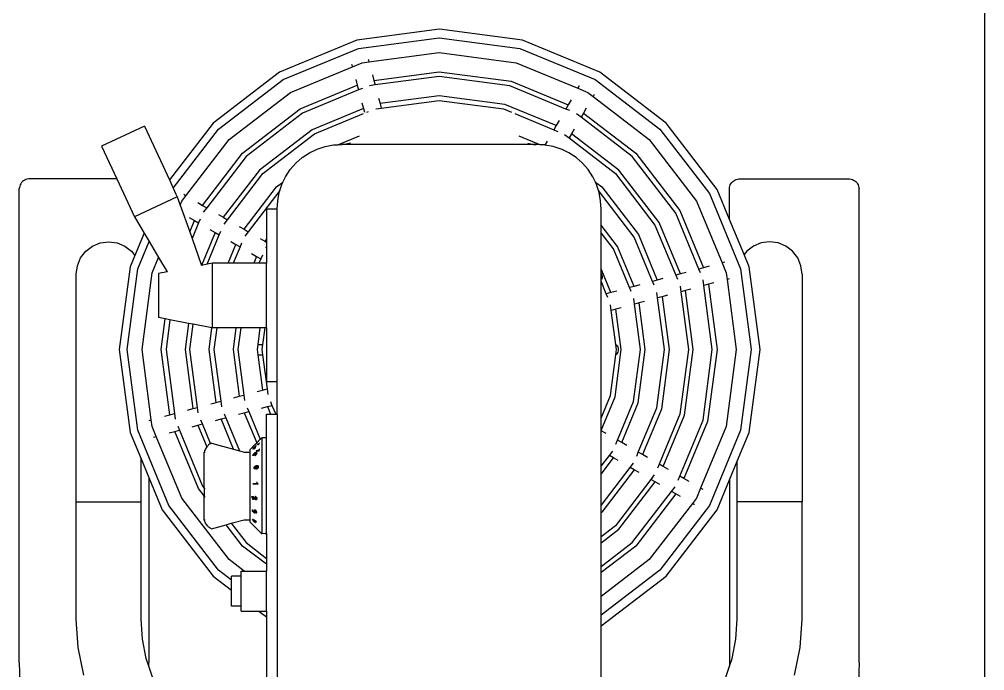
# Model space of a CAD drawing. Header units: millimetres. Extents: x -9564 to 18143, y -28921 to 24346.
# Drawn here: x 12671 to 13385, y -21461 to -20979 of the extents above; entities that cross this region are included whole.
import ezdxf

# ---------------------------------------------------------------- set-up
doc = ezdxf.new("R2010")
doc.units = ezdxf.units.MM
doc.header["$LTSCALE"] = 100
doc.layers.add('Maquinas', color=200, linetype='Continuous')

msp = doc.modelspace()

# ---------------------------------------------------------------- linework, layer by layer
msp.add_line((13385.2, -21787.81), (13385.2, -20971.81))
at = {"layer": 'Maquinas'}
for p, q in [((12982.07, -20986.62), (12920.74, -20994.7)), ((13043.4, -20994.7), (12982.07, -20986.62)), ((12920.74, -20994.7), (12863.59, -21018.37)), ((12922, -21000.71), (12981.72, -20992.85)), ((12981.72, -20992.85), (13041.44, -21000.71)), ((13100.56, -21018.37), (13043.4, -20994.7)), ((12866.35, -21023.77), (12922, -21000.71)), ((12929.75, -21010.68), (12981.72, -21003.84)), ((12981.72, -21003.84), (13038.6, -21011.33)), ((13041.44, -21000.71), (13097.09, -21023.77)), ((12916.97, -21012.32), (12917.52, -21014.36)), ((12917.52, -21014.36), (12924.85, -21011.33)), ((12924.85, -21011.33), (12929.75, -21010.68)), ((12929.3, -21008.99), (12929.35, -21009.12)), ((12929.35, -21009.12), (12929.75, -21010.68)), ((13038.6, -21011.33), (13084.27, -21030.25)), ((12863.59, -21018.37), (12814.51, -21056.03)), ((12871.85, -21033.28), (12917.52, -21014.36)), ((12932.37, -21020.43), (12933.42, -21024.38)), ((12933.42, -21024.38), (12981.72, -21018.02)), ((12981.72, -21018.02), (13034.93, -21025.02)), ((13149.63, -21056.03), (13100.56, -21018.37)), ((12818.56, -21060.43), (12866.35, -21023.77)), ((12920.05, -21023.82), (12921.19, -21028.06)), ((12933.42, -21024.38), (12934.34, -21027.8)), ((12981.72, -21021.56), (12934.34, -21027.8)), ((13034.01, -21028.45), (12981.72, -21021.56)), ((13034.93, -21025.02), (13077.18, -21042.52)), ((13097.09, -21023.77), (13144.88, -21060.43)), ((12826.33, -21068.2), (12871.85, -21033.28)), ((12878.93, -21045.56), (12921.19, -21028.06)), ((12922.1, -21031.48), (12880.71, -21048.63)), ((12921.19, -21028.06), (12922.1, -21031.48)), ((12924.97, -21030.3), (12922.1, -21031.48)), ((12934.34, -21027.8), (12930.23, -21028.34)), ((13075.41, -21045.59), (13034.01, -21028.45)), ((13085.33, -21028.41), (13084.27, -21030.25)), ((13084.27, -21030.25), (13091.6, -21033.28)), ((13091.6, -21033.28), (13095.53, -21036.3)), ((13096.4, -21034.78), (13096.35, -21034.91)), ((12924.64, -21040.94), (12925.77, -21045.18)), ((12936.95, -21037.55), (12938.01, -21041.49)), ((12981.72, -21035.74), (12938.01, -21041.49)), ((12938.01, -21041.49), (12938.93, -21044.92)), ((12938.93, -21044.92), (12981.72, -21039.28)), ((13030.34, -21042.14), (12981.72, -21035.74)), ((12981.72, -21039.28), (13029.42, -21045.56)), ((13079.38, -21038.72), (13077.18, -21042.52)), ((13096.35, -21034.91), (13095.53, -21036.3)), ((13095.53, -21036.3), (13137.11, -21068.2)), ((12836.36, -21078.23), (12878.93, -21045.56)), ((12880.71, -21048.63), (12838.86, -21080.73)), ((12925.77, -21045.18), (12887.8, -21060.91)), ((12889.57, -21063.98), (12925.84, -21048.95)), ((12925.77, -21045.18), (12926.52, -21047.97)), ((12928.21, -21047.97), (12929.55, -21047.41)), ((12934.81, -21045.46), (12938.93, -21044.92)), ((13029.42, -21045.56), (13035.23, -21047.97)), ((13068.32, -21057.87), (13030.34, -21042.14)), ((13037.6, -21048.95), (13066.55, -21060.94)), ((13077.18, -21042.52), (13075.41, -21045.59)), ((13078.27, -21046.78), (13075.41, -21045.59)), ((13086.67, -21051.64), (13083.37, -21049.12)), ((13088.44, -21048.57), (13086.67, -21051.64)), ((13090.48, -21045.04), (13088.44, -21048.57)), ((13088.44, -21048.57), (13127.08, -21078.23)), ((12814.51, -21056.03), (12782.22, -21098.11)), ((13070.51, -21054.07), (13068.32, -21057.87)), ((13124.58, -21080.73), (13086.67, -21051.64)), ((13187.29, -21105.11), (13149.63, -21056.03)), ((12763.7, -21058.41), (12732.02, -21073.19)), ((12763.7, -21058.41), (12782.22, -21098.11)), ((12785.03, -21104.14), (12818.56, -21060.43)), ((12887.8, -21060.91), (12848.89, -21090.76)), ((13068.32, -21057.87), (13066.55, -21060.94)), ((13066.55, -21060.94), (13069.41, -21062.13)), ((13081.62, -21060.39), (13079.58, -21063.92)), ((13144.88, -21060.43), (13181.55, -21108.22)), ((12794.42, -21109.79), (12826.33, -21068.2)), ((12851.4, -21093.27), (12889.57, -21063.98)), ((12906.74, -21072.08), (12922.82, -21065.42)), ((13040.63, -21065.42), (13056.68, -21072.07)), ((13061.65, -21069.42), (13059.99, -21072.3)), ((13074.51, -21064.46), (13077.8, -21066.99)), ((13079.58, -21063.92), (13077.8, -21066.99)), ((13077.8, -21066.99), (13112.05, -21093.27)), ((13114.55, -21090.76), (13079.58, -21063.92)), ((13137.11, -21068.2), (13172.03, -21113.72)), ((12732.02, -21073.19), (12743.21, -21097.18)), ((12885.73, -21078.06), (12891.4, -21075.32)), ((12891.4, -21075.32), (12897.39, -21073.36)), ((12897.39, -21073.36), (12903.58, -21072.22)), ((12903.58, -21072.22), (12906.58, -21072.15)), ((12906.58, -21072.15), (12906.74, -21072.08)), ((12906.74, -21072.08), (12909.88, -21071.92)), ((12909.88, -21071.92), (12909.97, -21071.92)), ((12911.97, -21071.81), (12909.97, -21071.92)), ((12932.94, -21071.92), (12909.97, -21071.92)), ((12914.03, -21071.42), (12911.97, -21071.81)), ((12916.02, -21070.76), (12914.03, -21071.42)), ((12946.16, -21071.92), (12932.94, -21071.92)), ((12976.14, -21071.92), (12946.16, -21071.92)), ((12976.98, -21071.81), (12976.14, -21071.92)), ((12987.3, -21071.92), (12976.14, -21071.92)), ((12987.3, -21071.92), (12986.46, -21071.81)), ((13053.47, -21071.92), (12987.3, -21071.92)), ((13047.42, -21070.76), (13049.41, -21071.42)), ((13049.41, -21071.42), (13051.47, -21071.81)), ((13051.47, -21071.81), (13053.47, -21071.92)), ((13053.47, -21071.92), (13053.57, -21071.92)), ((13056.68, -21072.07), (13053.57, -21071.92)), ((13056.97, -21072.19), (13056.68, -21072.07)), ((13059.86, -21072.22), (13056.97, -21072.19)), ((13059.99, -21072.3), (13059.86, -21072.22)), ((13066.05, -21073.36), (13059.99, -21072.3)), ((13072.04, -21075.32), (13066.05, -21073.36)), ((13072.78, -21075.67), (13072.04, -21075.32)), ((13077.71, -21078.06), (13072.78, -21075.67)), ((12806.7, -21116.88), (12836.36, -21078.23)), ((12838.86, -21080.73), (12809.77, -21118.65)), ((12875.74, -21085.68), (12880.48, -21081.53)), ((12880.48, -21081.53), (12885.73, -21078.06)), ((13082.96, -21081.53), (13077.71, -21078.06)), ((13087.71, -21085.68), (13082.96, -21081.53)), ((13156.69, -21122.58), (13124.58, -21080.73)), ((13127.08, -21078.23), (13159.75, -21120.8)), ((12848.89, -21090.76), (12822.05, -21125.74)), ((12868.12, -21095.67), (12871.59, -21090.42)), ((12871.59, -21090.42), (12875.74, -21085.68)), ((13091.85, -21090.42), (13087.71, -21085.68)), ((13095.33, -21095.67), (13091.85, -21090.42)), ((13144.41, -21129.67), (13114.55, -21090.76)), ((12674.31, -21098.7), (12673.53, -21099.33)), ((12675.18, -21098.17), (12674.31, -21098.7)), ((12676.12, -21097.74), (12675.18, -21098.17)), ((12677.1, -21097.43), (12676.12, -21097.74)), ((12678.13, -21097.25), (12677.1, -21097.43)), ((12679.17, -21097.18), (12678.13, -21097.25)), ((12743.21, -21097.18), (12679.17, -21097.18)), ((12743.21, -21097.18), (12756.35, -21125.38)), ((12782.22, -21098.11), (12785.03, -21104.14)), ((12825.12, -21127.51), (12851.4, -21093.27)), ((12866.21, -21099.62), (12868.12, -21095.67)), ((13097.23, -21099.62), (13095.33, -21095.67)), ((13112.05, -21093.27), (13141.34, -21131.44)), ((13198.8, -21099.33), (13199.58, -21098.7)), ((13199.58, -21098.7), (13200.45, -21098.17)), ((13200.45, -21098.17), (13201.39, -21097.74)), ((13201.39, -21097.74), (13202.38, -21097.43)), ((13202.38, -21097.43), (13203.4, -21097.25)), ((13203.4, -21097.25), (13204.44, -21097.18)), ((13204.44, -21097.18), (13284.27, -21097.18)), ((13284.27, -21097.18), (13285.31, -21097.25)), ((13285.31, -21097.25), (13286.34, -21097.43)), ((13286.34, -21097.43), (13287.33, -21097.74)), ((13287.33, -21097.74), (13288.26, -21098.17)), ((13288.26, -21098.17), (13289.13, -21098.7)), ((13289.13, -21098.7), (13289.92, -21099.33)), ((12671.26, -21103.55), (12671.19, -21104.51)), ((12671.19, -21211.84), (12671.19, -21104.51)), ((12671.46, -21102.61), (12671.26, -21103.55)), ((12671.8, -21101.71), (12671.46, -21102.61)), ((12672.26, -21100.85), (12671.8, -21101.71)), ((12672.84, -21100.05), (12672.26, -21100.85)), ((12673.53, -21099.33), (12672.84, -21100.05)), ((12785.03, -21104.14), (12787.07, -21108.51)), ((12837.4, -21134.6), (12861.42, -21103.29)), ((12863.91, -21105.81), (12840.47, -21136.37)), ((12861.42, -21103.29), (12866.21, -21099.62)), ((12863.42, -21107.33), (12863.91, -21105.81)), ((12863.91, -21105.81), (12865.38, -21101.34)), ((12865.38, -21101.34), (12866.21, -21099.62)), ((13097.23, -21099.62), (13102.02, -21103.29)), ((13098.07, -21101.34), (13097.23, -21099.62)), ((13099.53, -21105.81), (13098.07, -21101.34)), ((13125.99, -21140.3), (13099.53, -21105.81)), ((13100.02, -21107.33), (13099.53, -21105.81)), ((13102.02, -21103.29), (13129.06, -21138.53)), ((13196.46, -21127.24), (13187.29, -21105.11)), ((13196.46, -21104.51), (13196.53, -21103.55)), ((13196.46, -21127.24), (13196.46, -21104.51)), ((13196.53, -21103.55), (13196.73, -21102.61)), ((13196.73, -21102.61), (13197.07, -21101.71)), ((13197.07, -21101.71), (13197.53, -21100.85)), ((13197.53, -21100.85), (13198.11, -21100.05)), ((13198.11, -21100.05), (13198.8, -21099.33)), ((13289.92, -21099.33), (13290.61, -21100.05)), ((13290.61, -21100.05), (13291.19, -21100.85)), ((13291.19, -21100.85), (13291.65, -21101.71)), ((13291.65, -21101.71), (13291.98, -21102.61)), ((13291.98, -21102.61), (13292.19, -21103.55)), ((13292.19, -21103.55), (13292.26, -21104.51)), ((13292.26, -21211.84), (13292.26, -21104.51)), ((12788.04, -21110.6), (12756.35, -21125.38)), ((12787.07, -21108.51), (12788.04, -21110.6)), ((12788.04, -21110.6), (12790.19, -21116.67)), ((12791.41, -21113.72), (12794.42, -21109.79)), ((12793.03, -21108.96), (12792.91, -21108.91)), ((12793.03, -21108.96), (12794.42, -21109.79)), ((12862.28, -21113.52), (12863.42, -21107.33)), ((13101.16, -21113.52), (13100.02, -21107.33)), ((13181.55, -21108.22), (13204.6, -21163.87)), ((12790.19, -21116.67), (12791.41, -21113.72)), ((12790.19, -21116.67), (12797.19, -21136.5)), ((12803.17, -21114.84), (12806.7, -21116.88)), ((12806.7, -21116.88), (12809.77, -21118.65)), ((12809.77, -21118.65), (12807.25, -21121.94)), ((12861.98, -21119.81), (12854, -21119.81)), ((12854, -21119.81), (12854, -21141.83)), ((12861.98, -21119.81), (12862.28, -21113.52)), ((12861.98, -21247.54), (12861.98, -21119.81)), ((13101.46, -21119.81), (13101.16, -21113.52)), ((13101.46, -21131.43), (13101.46, -21119.81)), ((13172.03, -21113.72), (13190.95, -21159.39)), ((12756.35, -21125.38), (12763.46, -21137.42)), ((12796.85, -21125.94), (12800.65, -21128.13)), ((12804.91, -21127.04), (12803.72, -21129.9)), ((12818.52, -21123.7), (12822.05, -21125.74)), ((12822.05, -21125.74), (12825.12, -21127.51)), ((12822.59, -21130.8), (12825.12, -21127.51)), ((13173.83, -21163.98), (13156.69, -21122.58)), ((13159.75, -21120.8), (13177.26, -21163.06)), ((13207.26, -21153.31), (13196.46, -21127.24)), ((12797.19, -21136.5), (12800.65, -21128.13)), ((12803.72, -21129.9), (12798.94, -21141.45)), ((12800.65, -21128.13), (12803.72, -21129.9)), ((12812.2, -21134.8), (12816, -21136.99)), ((12833.86, -21132.56), (12837.4, -21134.6)), ((12837.4, -21134.6), (12840.47, -21136.37)), ((13113.71, -21147.39), (13101.46, -21131.43)), ((13101.46, -21137.2), (13101.46, -21131.43)), ((13141.34, -21131.44), (13156.71, -21168.56)), ((13160.14, -21167.64), (13144.41, -21129.67)), ((12763.46, -21137.42), (12756.64, -21153.91)), ((12763.46, -21137.42), (12767.19, -21143.73)), ((12797.19, -21136.5), (12798.94, -21141.45)), ((12798.94, -21141.45), (12805.94, -21161.28)), ((12816, -21136.99), (12805.94, -21161.28)), ((12810.07, -21160.5), (12819.07, -21138.77)), ((12816, -21136.99), (12819.07, -21138.77)), ((12819.07, -21138.77), (12820.26, -21135.9)), ((12840.47, -21136.37), (12837.94, -21139.66)), ((12849.21, -21141.42), (12852.75, -21143.46)), ((12854, -21141.83), (12852.75, -21143.46)), ((12854, -21141.83), (12854, -21144.18)), ((13110.64, -21149.16), (13101.46, -21137.2)), ((13101.46, -21163.73), (13101.46, -21137.2)), ((13139.6, -21173.15), (13125.99, -21140.3)), ((13129.06, -21138.53), (13143.02, -21172.23)), ((12720.37, -21150.78), (12725.33, -21146.97)), ((12725.33, -21146.97), (12731.1, -21144.58)), ((12731.1, -21144.58), (12737.3, -21143.76)), ((12737.3, -21143.76), (12743.5, -21144.58)), ((12743.5, -21144.58), (12749.28, -21146.97)), ((12749.28, -21146.97), (12754.24, -21150.78)), ((12758.84, -21163.87), (12767.19, -21143.73)), ((12767.19, -21143.73), (12774.11, -21155.47)), ((12825.6, -21159.73), (12831.35, -21145.85)), ((12827.55, -21143.66), (12831.35, -21145.85)), ((12834.42, -21147.63), (12829.41, -21159.73)), ((12831.35, -21145.85), (12834.42, -21147.63)), ((12835.6, -21144.77), (12834.42, -21147.63)), ((12852.75, -21143.46), (12854, -21144.18)), ((12854, -21147.6), (12853.29, -21148.52)), ((12854, -21144.18), (12854, -21147.6)), ((12854, -21147.6), (12854, -21159.73)), ((13125.9, -21176.82), (13113.71, -21147.39)), ((13214.17, -21146.97), (13209.21, -21150.78)), ((13219.94, -21144.58), (13214.17, -21146.97)), ((13226.14, -21143.76), (13219.94, -21144.58)), ((13232.34, -21144.58), (13226.14, -21143.76)), ((13238.12, -21146.97), (13232.34, -21144.58)), ((13243.08, -21150.78), (13238.12, -21146.97)), ((12714.17, -21161.51), (12716.56, -21155.74)), ((12716.56, -21155.74), (12720.37, -21150.78)), ((12756.64, -21153.91), (12753.18, -21162.26)), ((12754.24, -21150.78), (12756.64, -21153.91)), ((12769.46, -21166.72), (12774.11, -21155.47)), ((12774.11, -21155.47), (12780.44, -21166.19)), ((12842.9, -21152.52), (12846.7, -21154.71)), ((12846.7, -21154.71), (12844.62, -21159.73)), ((12846.7, -21154.71), (12849.77, -21156.49)), ((12850.95, -21153.63), (12849.77, -21156.49)), ((13122.48, -21177.74), (13110.64, -21149.16)), ((13209.21, -21150.78), (13207.26, -21153.31)), ((13210.97, -21162.26), (13207.26, -21153.31)), ((13246.88, -21155.74), (13243.08, -21150.78)), ((13249.27, -21161.51), (13246.88, -21155.74)), ((12713.35, -21167.71), (12714.17, -21161.51)), ((12753.18, -21162.26), (12745.1, -21223.59)), ((12805.94, -21161.28), (12805.61, -21161.36)), ((12810.07, -21160.5), (12805.94, -21161.28)), ((12814.08, -21159.73), (12810.07, -21160.5)), ((12825.6, -21159.73), (12814.08, -21159.73)), ((12814.08, -21207.63), (12814.08, -21159.73)), ((12829.41, -21159.73), (12825.6, -21159.73)), ((12844.62, -21159.73), (12829.41, -21159.73)), ((12848.42, -21159.73), (12844.62, -21159.73)), ((12849.77, -21156.49), (12848.42, -21159.73)), ((12854, -21159.73), (12848.42, -21159.73)), ((12854, -21207.63), (12854, -21159.73)), ((13177.26, -21163.06), (13173.83, -21163.98)), ((13181.49, -21161.92), (13177.26, -21163.06)), ((13193, -21158.84), (13190.95, -21159.39)), ((13190.95, -21159.39), (13193.99, -21166.72)), ((13219.04, -21223.59), (13210.97, -21162.26)), ((13250.09, -21167.71), (13249.27, -21161.51)), ((12713.35, -21336.32), (12713.35, -21167.71)), ((12750.98, -21223.59), (12758.84, -21163.87)), ((12761.97, -21223.59), (12769.46, -21166.72)), ((12780.44, -21166.19), (12774.17, -21167.39)), ((12774.17, -21167.39), (12774.17, -21199.96)), ((12780.79, -21166.12), (12780.44, -21166.19)), ((13108.78, -21181.41), (13101.46, -21163.73)), ((13101.46, -21167.19), (13101.46, -21163.73)), ((13101.46, -21167.19), (13101.72, -21167.65)), ((13101.46, -21172), (13101.46, -21167.19)), ((13101.72, -21167.65), (13102.08, -21168.59)), ((13102.08, -21168.59), (13102.27, -21169.53)), ((13102.28, -21170.41), (13102.12, -21171.16)), ((13102.27, -21169.53), (13102.28, -21170.41)), ((13160.14, -21167.64), (13156.71, -21168.56)), ((13156.71, -21168.56), (13157.9, -21171.42)), ((13164.38, -21166.51), (13160.14, -21167.64)), ((13175.02, -21166.84), (13173.83, -21163.98)), ((13193.99, -21166.72), (13194.63, -21171.63)), ((13204.6, -21163.87), (13212.46, -21223.59)), ((13250.09, -21167.71), (13250.09, -21336.32)), ((13101.79, -21171.74), (13101.46, -21172)), ((13101.46, -21172.92), (13101.46, -21172)), ((13105.36, -21182.32), (13101.46, -21172.92)), ((13101.46, -21185.81), (13101.46, -21172.92)), ((13102.12, -21171.16), (13101.79, -21171.74)), ((13125.9, -21176.82), (13122.48, -21177.74)), ((13130.14, -21175.68), (13125.9, -21176.82)), ((13143.02, -21172.23), (13139.6, -21173.15)), ((13140.78, -21176.01), (13139.6, -21173.15)), ((13147.26, -21171.1), (13143.02, -21172.23)), ((13159.85, -21176.68), (13160.4, -21180.8)), ((13177.51, -21176.21), (13176.97, -21172.1)), ((13180.94, -21175.29), (13177.51, -21176.21)), ((13183.75, -21223.59), (13177.51, -21176.21)), ((13184.88, -21174.24), (13180.94, -21175.29)), ((13180.94, -21175.29), (13187.3, -21223.59)), ((13196.32, -21171.17), (13194.63, -21171.63)), ((13194.63, -21171.63), (13201.47, -21223.59)), ((13108.78, -21181.41), (13105.36, -21182.32)), ((13106.55, -21185.18), (13105.36, -21182.32)), ((13113.02, -21180.27), (13108.78, -21181.41)), ((13123.66, -21180.6), (13122.48, -21177.74)), ((13143.28, -21185.39), (13142.74, -21181.27)), ((13146.7, -21184.47), (13143.28, -21185.39)), ((13150.64, -21183.41), (13146.7, -21184.47)), ((13146.7, -21184.47), (13151.85, -21223.59)), ((13163.82, -21179.88), (13160.4, -21180.8)), ((13160.4, -21180.8), (13166.03, -21223.59)), ((13167.76, -21178.83), (13163.82, -21179.88)), ((13169.57, -21223.59), (13163.82, -21179.88)), ((13101.46, -21274.27), (13101.46, -21185.81)), ((13109.04, -21194.56), (13108.5, -21190.44)), ((13126.16, -21189.97), (13125.62, -21185.86)), ((13129.58, -21189.06), (13126.16, -21189.97)), ((13130.59, -21223.59), (13126.16, -21189.97)), ((13133.53, -21188), (13129.58, -21189.06)), ((13134.13, -21223.59), (13129.58, -21189.06)), ((13148.31, -21223.59), (13143.28, -21185.39)), ((13112.47, -21193.64), (13109.04, -21194.56)), ((13112.37, -21219.84), (13109.04, -21194.56)), ((13116.41, -21192.59), (13112.47, -21193.64)), ((13116.41, -21223.59), (13112.47, -21193.64)), ((12779.13, -21200.92), (12774.17, -21199.96)), ((12776.15, -21223.59), (12779.13, -21200.92)), ((12782.59, -21201.58), (12779.13, -21200.92)), ((12782.59, -21201.58), (12779.69, -21223.59)), ((12796.42, -21204.23), (12782.59, -21201.58)), ((12796.42, -21204.23), (12793.87, -21223.59)), ((12799.87, -21204.9), (12796.42, -21204.23)), ((12797.41, -21223.59), (12799.87, -21204.9)), ((12813.7, -21207.55), (12799.87, -21204.9)), ((12671.26, -21211.84), (12671.19, -21211.84)), ((12671.19, -21455.1), (12671.19, -21211.84)), ((12811.59, -21223.59), (12813.7, -21207.55)), ((12814.08, -21207.63), (12813.7, -21207.55)), ((12817.24, -21207.63), (12814.08, -21207.63)), ((12817.24, -21207.63), (12815.13, -21223.59)), ((12831.41, -21207.63), (12817.24, -21207.63)), ((12831.41, -21207.63), (12829.31, -21223.59)), ((12834.96, -21207.63), (12831.41, -21207.63)), ((12834.96, -21207.63), (12832.86, -21223.59)), ((12849.14, -21207.63), (12834.96, -21207.63)), ((12849.14, -21207.63), (12847.54, -21219.74)), ((12852.68, -21207.63), (12849.14, -21207.63)), ((12852.68, -21207.63), (12851.09, -21219.74)), ((12854, -21207.63), (12852.68, -21207.63)), ((12854, -21207.63), (12854, -21247.54)), ((13292.19, -21211.84), (13292.26, -21211.84)), ((13292.26, -21455.1), (13292.26, -21211.84)), ((12847.54, -21219.74), (12847.03, -21223.59)), ((12847.54, -21219.74), (12851.09, -21219.74)), ((12851.09, -21219.74), (12850.58, -21223.59)), ((13112.37, -21219.84), (13112.48, -21219.87)), ((13112.86, -21223.59), (13112.37, -21219.84)), ((13112.48, -21219.87), (13113.02, -21220.25)), ((13113.02, -21220.25), (13113.49, -21220.87)), ((12745.1, -21223.59), (12753.18, -21284.92)), ((12758.84, -21283.31), (12750.98, -21223.59)), ((12768.81, -21275.56), (12761.97, -21223.59)), ((12782.51, -21271.89), (12776.15, -21223.59)), ((12779.69, -21223.59), (12785.93, -21270.97)), ((12793.87, -21223.59), (12799.62, -21267.3)), ((12803.05, -21266.39), (12797.41, -21223.59)), ((12816.74, -21262.72), (12811.59, -21223.59)), ((12815.13, -21223.59), (12820.16, -21261.8)), ((12829.31, -21223.59), (12833.86, -21258.13)), ((12832.86, -21223.59), (12837.28, -21257.21)), ((12847.03, -21223.59), (12847.55, -21227.48)), ((12847.55, -21227.48), (12850.98, -21253.54)), ((12847.55, -21227.48), (12851.09, -21227.48)), ((12850.58, -21223.59), (12851.09, -21227.48)), ((12851.09, -21227.48), (12854.4, -21252.62)), ((13108.4, -21257.53), (13112.37, -21227.37)), ((13111.82, -21258.45), (13116.41, -21223.59)), ((13112.37, -21227.37), (13112.86, -21223.59)), ((13112.48, -21227.35), (13112.37, -21227.37)), ((13113.02, -21226.96), (13112.48, -21227.35)), ((13113.49, -21226.34), (13113.02, -21226.96)), ((13113.49, -21220.87), (13113.84, -21221.67)), ((13113.84, -21225.54), (13113.49, -21226.34)), ((13113.84, -21221.67), (13114.07, -21222.61)), ((13114.07, -21224.61), (13113.84, -21225.54)), ((13114.07, -21222.61), (13114.14, -21223.61)), ((13114.14, -21223.61), (13114.07, -21224.61)), ((13125.51, -21262.12), (13130.59, -21223.59)), ((13128.94, -21263.04), (13134.13, -21223.59)), ((13142.63, -21266.71), (13148.31, -21223.59)), ((13151.85, -21223.59), (13146.06, -21267.63)), ((13166.03, -21223.59), (13159.75, -21271.29)), ((13163.17, -21272.21), (13169.57, -21223.59)), ((13176.87, -21275.88), (13183.75, -21223.59)), ((13187.3, -21223.59), (13180.29, -21276.8)), ((13201.47, -21223.59), (13193.99, -21280.47)), ((13212.46, -21223.59), (13204.6, -21283.31)), ((13210.97, -21284.92), (13219.04, -21223.59)), ((12861.98, -21247.54), (12854, -21247.54)), ((12861.98, -21261.38), (12861.98, -21247.54)), ((12847.04, -21254.6), (12850.98, -21253.54)), ((12850.98, -21253.54), (12854.4, -21252.62)), ((12854.4, -21252.62), (12854.94, -21256.74)), ((12812.8, -21263.77), (12816.74, -21262.72)), ((12816.74, -21262.72), (12820.16, -21261.8)), ((12820.16, -21261.8), (12820.71, -21265.91)), ((12829.92, -21259.19), (12833.86, -21258.13)), ((12833.86, -21258.13), (12837.28, -21257.21)), ((12837.28, -21257.21), (12837.82, -21261.33)), ((12856.9, -21262), (12858.08, -21264.86)), ((12861.98, -21271.49), (12861.98, -21261.38)), ((13101.46, -21274.27), (13108.4, -21257.53)), ((13101.46, -21283.45), (13111.82, -21258.45)), ((13113.68, -21290.7), (13125.51, -21262.12)), ((13116.75, -21292.47), (13128.94, -21263.04)), ((12795.68, -21268.36), (12799.62, -21267.3)), ((12799.62, -21267.3), (12803.05, -21266.39)), ((12803.59, -21270.5), (12803.05, -21266.39)), ((12833.3, -21271.5), (12837.54, -21270.37)), ((12837.54, -21270.37), (12840.96, -21269.45)), ((12837.54, -21270.37), (12846.78, -21292.68)), ((12839.78, -21266.59), (12840.96, -21269.45)), ((12840.96, -21269.45), (12849.45, -21289.93)), ((12850.42, -21266.91), (12854.66, -21265.78)), ((12854.66, -21265.78), (12858.08, -21264.86)), ((12854.66, -21265.78), (12857.02, -21271.49)), ((12858.08, -21264.86), (12860.83, -21271.49)), ((13129.02, -21299.56), (13142.63, -21266.71)), ((13146.06, -21267.63), (13132.09, -21301.33)), ((12767.12, -21276.01), (12768.81, -21275.56)), ((12769.46, -21280.47), (12768.81, -21275.56)), ((12778.56, -21272.95), (12782.51, -21271.89)), ((12782.51, -21271.89), (12785.93, -21270.97)), ((12785.93, -21270.97), (12786.47, -21275.09)), ((12806.73, -21278.62), (12805.54, -21275.76)), ((12816.18, -21276.09), (12820.42, -21274.95)), ((12820.42, -21274.95), (12823.85, -21274.04)), ((12829.67, -21297.27), (12820.42, -21274.95)), ((12822.66, -21271.17), (12823.85, -21274.04)), ((12823.85, -21274.04), (12833.95, -21298.44)), ((12854, -21271.49), (12857.02, -21271.49)), ((12854, -21288.93), (12854, -21271.49)), ((12857.02, -21271.49), (12857.11, -21271.69)), ((12857.02, -21271.49), (12860.83, -21271.49)), ((12860.83, -21271.49), (12861.98, -21271.49)), ((12860.83, -21271.49), (12860.91, -21271.69)), ((12861.98, -21271.49), (12861.98, -21558.87)), ((13101.46, -21283.45), (13101.46, -21274.27)), ((13159.75, -21271.29), (13144.37, -21308.42)), ((13147.44, -21310.19), (13163.17, -21272.21)), ((13159.72, -21317.28), (13176.87, -21275.88)), ((13180.29, -21276.8), (13162.79, -21319.05)), ((12781.89, -21338.96), (12758.84, -21283.31)), ((12772.49, -21287.8), (12769.46, -21280.47)), ((12781.95, -21285.26), (12786.19, -21284.13)), ((12786.19, -21284.13), (12789.61, -21283.21)), ((12803.69, -21326.38), (12786.19, -21284.13)), ((12788.43, -21280.35), (12789.61, -21283.21)), ((12789.61, -21283.21), (12806.76, -21324.61)), ((12799.07, -21280.67), (12803.3, -21279.54)), ((12803.3, -21279.54), (12806.73, -21278.62)), ((12803.3, -21279.54), (12809.9, -21295.46)), ((12812.7, -21293.05), (12806.73, -21278.62)), ((13101.46, -21283.65), (13101.46, -21283.45)), ((13105.2, -21285.8), (13101.46, -21283.65)), ((13101.46, -21297.63), (13101.46, -21283.65)), ((13193.99, -21280.47), (13175.07, -21326.14)), ((13204.6, -21283.31), (13181.55, -21338.96)), ((12753.18, -21284.92), (12761.25, -21304.42)), ((12770.45, -21288.34), (12772.49, -21287.8)), ((12791.41, -21333.47), (12772.49, -21287.8)), ((12846.78, -21292.68), (12849.45, -21289.93)), ((12847.54, -21291.86), (12847.11, -21292.29)), ((12847.45, -21292.01), (12847.59, -21291.86)), ((12847.56, -21291.86), (12847.51, -21291.86)), ((12847.96, -21291.45), (12847.56, -21291.86)), ((12847.81, -21291.63), (12847.59, -21291.86)), ((12847.81, -21291.63), (12848.09, -21291.34)), ((12848.4, -21291), (12847.96, -21291.45)), ((12848.09, -21291.34), (12848.42, -21291)), ((12849.45, -21289.93), (12850.45, -21288.93)), ((12849.45, -21289.93), (12849.48, -21290)), ((12854, -21288.93), (12850.45, -21288.93)), ((12850.45, -21288.93), (12850.45, -21359.81)), ((12854, -21359.78), (12854, -21288.93)), ((13112.49, -21293.56), (13113.68, -21290.7)), ((13116.75, -21292.47), (13113.68, -21290.7)), ((13202.19, -21306.1), (13210.97, -21284.92)), ((12808.2, -21298.53), (12807.86, -21299.4)), ((12808.56, -21297.71), (12808.2, -21298.53)), ((12808.95, -21296.94), (12808.56, -21297.71)), ((12809.37, -21296.23), (12808.95, -21296.94)), ((12809.81, -21295.57), (12809.37, -21296.23)), ((12809.9, -21295.46), (12809.81, -21295.57)), ((12810.27, -21294.98), (12809.9, -21295.46)), ((12810.75, -21294.45), (12810.27, -21294.98)), ((12811.24, -21293.98), (12810.75, -21294.45)), ((12811.75, -21293.58), (12811.24, -21293.98)), ((12812.28, -21293.25), (12811.75, -21293.58)), ((12812.7, -21293.05), (12812.28, -21293.25)), ((12812.81, -21293), (12812.7, -21293.05)), ((12813.35, -21292.81), (12812.81, -21293)), ((12813.35, -21292.81), (12829.67, -21297.27)), ((12829.67, -21297.27), (12833.95, -21298.44)), ((12833.95, -21298.44), (12837.49, -21299.4)), ((12841.59, -21297.75), (12846.78, -21292.68)), ((12841.59, -21297.75), (12841.59, -21299.4)), ((12843.69, -21295.67), (12843.73, -21295.62)), ((12843.78, -21295.58), (12843.71, -21295.65)), ((12843.73, -21295.62), (12843.81, -21295.54)), ((12843.89, -21295.48), (12843.78, -21295.58)), ((12843.81, -21295.54), (12843.86, -21295.5)), ((12843.86, -21295.5), (12844.07, -21295.29)), ((12844.04, -21295.33), (12843.89, -21295.48)), ((12843.9, -21295.5), (12843.95, -21295.46)), ((12843.9, -21297.29), (12844.34, -21296.82)), ((12844.04, -21297.29), (12843.9, -21297.29)), ((12844.01, -21295.37), (12843.92, -21295.47)), ((12843.95, -21295.46), (12844.05, -21295.37)), ((12844.15, -21295.22), (12844.01, -21295.37)), ((12844.22, -21295.16), (12844.04, -21295.33)), ((12844.33, -21296.98), (12844.04, -21297.29)), ((12844.05, -21295.37), (12844.22, -21295.21)), ((12844.05, -21296.82), (12844.47, -21296.39)), ((12844.07, -21295.29), (12844.35, -21295.02)), ((12844.33, -21296.82), (12844.09, -21296.82)), ((12844.35, -21295.02), (12844.15, -21295.22)), ((12844.19, -21295.17), (12844.15, -21295.21)), ((12844.16, -21295.2), (12844.2, -21295.16)), ((12844.25, -21295.11), (12844.19, -21295.17)), ((12844.2, -21295.16), (12844.27, -21295.1)), ((12844.42, -21294.96), (12844.22, -21295.16)), ((12844.22, -21295.21), (12844.43, -21295.01)), ((12844.33, -21295.02), (12844.25, -21295.11)), ((12844.27, -21295.1), (12844.36, -21295.01)), ((12844.48, -21296.82), (12844.33, -21296.98)), ((12844.44, -21294.92), (12844.35, -21295)), ((12844.35, -21295.04), (12844.39, -21295)), ((12844.4, -21295.02), (12844.35, -21295.06)), ((12844.36, -21295.01), (12844.47, -21294.9)), ((12844.39, -21295), (12844.45, -21294.93)), ((12844.52, -21294.9), (12844.4, -21295.02)), ((12844.64, -21294.74), (12844.42, -21294.96)), ((12844.43, -21295.01), (12844.7, -21294.75)), ((12844.56, -21294.8), (12844.44, -21294.92)), ((12844.45, -21294.93), (12844.54, -21294.84)), ((12844.47, -21294.9), (12844.6, -21294.77)), ((12844.55, -21296.39), (12844.47, -21296.39)), ((12844.48, -21296.82), (12844.8, -21296.82)), ((12844.71, -21294.71), (12844.52, -21294.9)), ((12844.54, -21294.84), (12844.77, -21294.61)), ((12844.75, -21296.39), (12844.55, -21296.39)), ((12844.83, -21294.53), (12844.56, -21294.8)), ((12844.6, -21294.77), (12844.73, -21294.64)), ((12844.89, -21294.49), (12844.64, -21294.74)), ((12844.7, -21294.75), (12844.98, -21294.48)), ((12844.94, -21294.49), (12844.71, -21294.71)), ((12844.73, -21294.64), (12844.88, -21294.5)), ((12846.17, -21294.88), (12844.75, -21296.39)), ((12844.77, -21294.61), (12845.03, -21294.35)), ((12844.8, -21296.82), (12845.36, -21296.82)), ((12845.13, -21294.23), (12844.83, -21294.53)), ((12844.88, -21294.5), (12845.11, -21294.26)), ((12844.88, -21296.39), (12845.91, -21295.3)), ((12845.26, -21296.39), (12844.88, -21296.39)), ((12845.11, -21294.27), (12844.89, -21294.49)), ((12845.17, -21294.26), (12844.94, -21294.49)), ((12844.98, -21294.48), (12845.17, -21294.28)), ((12845.03, -21294.35), (12845.1, -21294.28)), ((12845.1, -21294.28), (12845.13, -21294.23)), ((12845.11, -21294.26), (12845.31, -21294.06)), ((12845.31, -21294.07), (12845.11, -21294.27)), ((12845.35, -21294.07), (12845.17, -21294.26)), ((12845.17, -21294.28), (12845.34, -21294.11)), ((12845.47, -21296.39), (12845.26, -21296.39)), ((12845.49, -21293.89), (12845.31, -21294.07)), ((12845.31, -21294.06), (12845.46, -21293.91)), ((12845.34, -21294.11), (12845.51, -21293.93)), ((12845.48, -21293.93), (12845.35, -21294.07)), ((12845.36, -21296.82), (12845.68, -21296.47)), ((12845.46, -21293.91), (12845.55, -21293.81)), ((12845.56, -21296.12), (12845.47, -21296.39)), ((12845.55, -21293.86), (12845.48, -21293.93)), ((12845.65, -21293.73), (12845.49, -21293.89)), ((12845.51, -21293.93), (12845.65, -21293.78)), ((12845.55, -21293.81), (12845.99, -21293.39)), ((12845.98, -21293.43), (12845.55, -21293.86)), ((12845.91, -21295.3), (12845.56, -21296.12)), ((12845.78, -21293.6), (12845.65, -21293.73)), ((12845.65, -21293.78), (12845.78, -21293.66)), ((12845.68, -21296.47), (12845.9, -21295.8)), ((12845.88, -21293.49), (12845.78, -21293.6)), ((12845.78, -21293.66), (12845.87, -21293.56)), ((12845.87, -21293.56), (12845.94, -21293.48)), ((12845.95, -21293.42), (12845.88, -21293.49)), ((12845.9, -21295.8), (12846.31, -21294.88)), ((12845.94, -21293.48), (12845.98, -21293.43)), ((12845.99, -21293.39), (12845.95, -21293.42)), ((12846.31, -21294.88), (12846.17, -21294.88)), ((12846.65, -21298.23), (12846.3, -21298.66)), ((12846.3, -21298.66), (12847.13, -21298.66)), ((12846.65, -21298.23), (12847.64, -21298.23)), ((12847.25, -21293.49), (12846.84, -21293.92)), ((12846.84, -21293.92), (12847.17, -21293.92)), ((12847.08, -21292.29), (12847.17, -21292.29)), ((12848.43, -21298.66), (12847.13, -21298.66)), ((12847.17, -21292.29), (12847.45, -21292.01)), ((12847.95, -21293.92), (12847.17, -21293.92)), ((12847.63, -21293.49), (12847.25, -21293.49)), ((12847.63, -21293.49), (12848.14, -21293.49)), ((12848.28, -21298.23), (12847.67, -21298.23)), ((12847.95, -21293.92), (12848.02, -21293.92)), ((12848.02, -21293.92), (12848.28, -21293.65)), ((12848.26, -21293.31), (12848.14, -21293.49)), ((12848.42, -21293.09), (12848.26, -21293.31)), ((12848.32, -21298.06), (12848.28, -21298.23)), ((12848.29, -21293.61), (12848.33, -21293.49)), ((12848.41, -21297.83), (12848.32, -21298.06)), ((12848.33, -21293.49), (12848.47, -21293.27)), ((12848.55, -21297.53), (12848.41, -21297.83)), ((12848.76, -21292.64), (12848.42, -21293.09)), ((12848.43, -21298.66), (12848.64, -21298.39)), ((12848.47, -21293.27), (12848.66, -21292.97)), ((12848.63, -21297.38), (12848.55, -21297.53)), ((12848.62, -21298.24), (12848.65, -21298.01)), ((12848.64, -21298.39), (12848.62, -21298.24)), ((12848.74, -21297.38), (12848.63, -21297.38)), ((12848.65, -21298.01), (12848.74, -21297.71)), ((12848.66, -21292.97), (12848.91, -21292.64)), ((12848.88, -21297.38), (12848.74, -21297.38)), ((12848.74, -21297.71), (12848.88, -21297.38)), ((12848.91, -21292.64), (12848.76, -21292.64)), ((13101.46, -21309.98), (13101.46, -21297.63)), ((13107.63, -21301.95), (13110.15, -21298.66)), ((13120.55, -21294.66), (13116.75, -21292.47)), ((12761.25, -21336.32), (12761.25, -21304.42)), ((12761.25, -21304.42), (12766.98, -21318.26)), ((12807.86, -21326.05), (12807.86, -21299.4)), ((12808.2, -21299.4), (12808.56, -21299.4)), ((12837.49, -21299.4), (12841.59, -21299.4)), ((12841.59, -21299.4), (12841.59, -21349.54)), ((12844, -21301.79), (12844.02, -21301.61)), ((12844.01, -21301.91), (12844, -21301.79)), ((12844.07, -21302), (12844.01, -21301.91)), ((12844.02, -21301.61), (12844.11, -21301.4)), ((12844.16, -21302.05), (12844.07, -21302)), ((12844.11, -21301.4), (12844.25, -21301.15)), ((12844.29, -21302.07), (12844.16, -21302.05)), ((12844.25, -21301.15), (12844.45, -21300.88)), ((12844.47, -21302.05), (12844.29, -21302.07)), ((12844.43, -21301.29), (12844.4, -21301.4)), ((12844.4, -21301.4), (12844.41, -21301.49)), ((12844.41, -21301.49), (12844.45, -21301.56)), ((12844.48, -21301.16), (12844.43, -21301.29)), ((12844.45, -21300.88), (12844.64, -21300.65)), ((12844.45, -21301.56), (12844.52, -21301.6)), ((12844.66, -21301.99), (12844.47, -21302.05)), ((12844.56, -21301.03), (12844.48, -21301.16)), ((12844.52, -21301.6), (12844.63, -21301.61)), ((12844.67, -21300.88), (12844.56, -21301.03)), ((12844.63, -21301.61), (12844.74, -21301.6)), ((12844.66, -21300.63), (12845.03, -21300.26)), ((12845.08, -21301.75), (12844.66, -21301.99)), ((12844.88, -21300.64), (12844.67, -21300.88)), ((12844.74, -21301.6), (12845.01, -21301.5)), ((12845.12, -21300.44), (12844.88, -21300.64)), ((12845.15, -21301.41), (12845.01, -21301.5)), ((12845.23, -21300.1), (12845.03, -21300.26)), ((12845.08, -21301.75), (12845.29, -21301.59)), ((12845.12, -21300.44), (12845.36, -21300.29)), ((12845.3, -21301.3), (12845.15, -21301.41)), ((12845.43, -21299.97), (12845.23, -21300.1)), ((12845.29, -21301.59), (12845.5, -21301.41)), ((12845.44, -21301.17), (12845.3, -21301.3)), ((12845.36, -21300.29), (12845.61, -21300.21)), ((12845.61, -21299.87), (12845.43, -21299.97)), ((12845.57, -21301.03), (12845.44, -21301.17)), ((12845.5, -21301.41), (12845.69, -21301.2)), ((12845.71, -21300.87), (12845.57, -21301.03)), ((12845.61, -21300.21), (12845.94, -21299.76)), ((12845.78, -21299.8), (12845.63, -21299.86)), ((12846.7, -21300.51), (12845.66, -21301.9)), ((12845.66, -21301.9), (12845.94, -21301.9)), ((12845.69, -21301.2), (12845.86, -21300.98)), ((12845.85, -21300.67), (12845.71, -21300.87)), ((12845.94, -21299.76), (12845.78, -21299.8)), ((12845.94, -21300.5), (12845.85, -21300.67)), ((12845.86, -21300.98), (12845.98, -21300.81)), ((12845.94, -21301.9), (12847.23, -21300.17)), ((12845.99, -21300.35), (12845.94, -21300.5)), ((12845.98, -21300.81), (12846, -21300.77)), ((12846.34, -21299.83), (12845.99, -21300.24)), ((12845.99, -21300.24), (12845.99, -21300.35)), ((12846, -21300.77), (12846.08, -21300.65)), ((12846.08, -21300.65), (12846.23, -21300.33)), ((12846.23, -21300.33), (12846.47, -21300.42)), ((12846.94, -21300.07), (12846.34, -21299.83)), ((12846.47, -21300.42), (12846.7, -21300.51)), ((12847.23, -21300.17), (12846.94, -21300.07)), ((13101.46, -21309.98), (13107.63, -21301.95)), ((13101.46, -21315.76), (13110.7, -21303.73)), ((13110.7, -21303.73), (13107.63, -21301.95)), ((13114.23, -21305.77), (13110.7, -21303.73)), ((13127.84, -21302.42), (13129.02, -21299.56)), ((13132.09, -21301.33), (13129.02, -21299.56)), ((13135.89, -21303.52), (13132.09, -21301.33)), ((13196.46, -21319.94), (13202.19, -21306.1)), ((13202.19, -21336.32), (13202.19, -21306.1)), ((12844.77, -21311.24), (12844.78, -21311.09)), ((12844.79, -21311.37), (12844.77, -21311.24)), ((12844.78, -21311.09), (12844.82, -21310.92)), ((12844.92, -21311.59), (12844.79, -21311.37)), ((12844.82, -21310.92), (12844.89, -21310.74)), ((12844.89, -21310.74), (12845.01, -21310.5)), ((12845.15, -21311.75), (12844.92, -21311.59)), ((12845.01, -21310.5), (12845.17, -21310.29)), ((12845.16, -21310.88), (12845.15, -21311.01)), ((12845.15, -21311.01), (12845.18, -21311.13)), ((12845.44, -21311.82), (12845.15, -21311.75)), ((12845.21, -21310.74), (12845.16, -21310.88)), ((12845.17, -21310.29), (12845.27, -21310.18)), ((12845.18, -21311.13), (12845.24, -21311.23)), ((12845.28, -21310.6), (12845.21, -21310.74)), ((12845.24, -21311.23), (12845.37, -21311.32)), ((12845.27, -21310.18), (12845.36, -21310.1)), ((12845.39, -21310.47), (12845.28, -21310.6)), ((12845.36, -21310.1), (12845.57, -21309.95)), ((12845.37, -21311.32), (12845.84, -21311.42)), ((12845.52, -21310.35), (12845.39, -21310.47)), ((12846.01, -21311.87), (12845.44, -21311.82)), ((12845.88, -21310.15), (12845.52, -21310.35)), ((12845.57, -21309.95), (12845.87, -21309.79)), ((12846.18, -21311.43), (12845.84, -21311.42)), ((12846.2, -21309.69), (12845.87, -21309.79)), ((12845.88, -21310.15), (12846.13, -21310.09)), ((12846.01, -21311.87), (12846.45, -21311.85)), ((12846.13, -21310.09), (12846.44, -21310.05)), ((12846.41, -21311.43), (12846.18, -21311.43)), ((12846.42, -21309.65), (12846.2, -21309.69)), ((12846.55, -21311.42), (12846.41, -21311.43)), ((12846.57, -21309.62), (12846.42, -21309.65)), ((12846.44, -21310.05), (12846.8, -21310.04)), ((12846.45, -21311.85), (12846.81, -21311.8)), ((12846.86, -21311.38), (12846.55, -21311.42)), ((12847, -21309.6), (12846.57, -21309.62)), ((12846.8, -21310.04), (12847.15, -21310.05)), ((12846.81, -21311.8), (12847.1, -21311.7)), ((12847.12, -21311.32), (12846.86, -21311.38)), ((12847.49, -21309.63), (12847, -21309.6)), ((12847.1, -21311.7), (12847.37, -21311.58)), ((12847.32, -21311.23), (12847.12, -21311.32)), ((12847.15, -21310.05), (12847.43, -21310.1)), ((12847.47, -21311.13), (12847.32, -21311.23)), ((12847.37, -21311.58), (12847.62, -21311.41)), ((12847.43, -21310.1), (12847.77, -21310.26)), ((12847.68, -21310.91), (12847.47, -21311.13)), ((12847.49, -21309.63), (12847.84, -21309.73)), ((12847.62, -21311.41), (12847.81, -21311.23)), ((12847.78, -21310.73), (12847.7, -21310.88)), ((12847.77, -21310.26), (12847.82, -21310.36)), ((12847.83, -21310.59), (12847.78, -21310.73)), ((12847.81, -21311.23), (12847.97, -21311)), ((12847.82, -21310.36), (12847.84, -21310.47)), ((12847.84, -21310.47), (12847.83, -21310.59)), ((12848.07, -21309.89), (12847.84, -21309.73)), ((12847.97, -21311), (12848.1, -21310.74)), ((12848.2, -21310.11), (12848.07, -21309.89)), ((12848.1, -21310.74), (12848.17, -21310.56)), ((12848.17, -21310.56), (12848.21, -21310.39)), ((12848.22, -21310.24), (12848.2, -21310.11)), ((12848.21, -21310.39), (12848.22, -21310.24)), ((13101.46, -21315.76), (13101.46, -21309.98)), ((13101.46, -21338.85), (13122.98, -21310.81)), ((13126.04, -21312.59), (13102.02, -21343.89)), ((13122.98, -21310.81), (13125.5, -21307.52)), ((13126.04, -21312.59), (13122.98, -21310.81)), ((13129.58, -21314.63), (13126.04, -21312.59)), ((13144.37, -21308.42), (13143.19, -21311.28)), ((13147.44, -21310.19), (13144.37, -21308.42)), ((13151.24, -21312.38), (13147.44, -21310.19)), ((12766.98, -21318.26), (12776.85, -21342.08)), ((12766.98, -21318.26), (12766.98, -21455.1)), ((13101.46, -21338.85), (13101.46, -21315.76)), ((13138.32, -21319.67), (13112.05, -21353.92)), ((13140.85, -21316.38), (13138.32, -21319.67)), ((13141.39, -21321.45), (13138.32, -21319.67)), ((13158.54, -21320.14), (13159.72, -21317.28)), ((13162.79, -21319.05), (13159.72, -21317.28)), ((13166.59, -21321.25), (13162.79, -21319.05)), ((13187.29, -21342.08), (13196.46, -21319.94)), ((13196.46, -21319.94), (13196.46, -21455.1)), ((12807.86, -21331.82), (12803.69, -21326.38)), ((12806.76, -21324.61), (12807.86, -21326.05)), ((12807.86, -21326.05), (12807.86, -21331.82)), ((12808.2, -21326.48), (12808.56, -21326.96)), ((12844.27, -21322.98), (12844.29, -21322.79)), ((12844.27, -21323.21), (12844.27, -21322.98)), ((12847.79, -21323.21), (12844.27, -21323.21)), ((12844.29, -21322.79), (12847.02, -21322.79)), ((12846.57, -21321.93), (12846.76, -21322.38)), ((12846.99, -21321.93), (12846.57, -21321.93)), ((12846.76, -21322.38), (12846.89, -21322.61)), ((12846.89, -21322.61), (12847.02, -21322.79)), ((12847.15, -21322.27), (12846.99, -21321.93)), ((12847.35, -21322.56), (12847.15, -21322.27)), ((12847.57, -21322.79), (12847.35, -21322.56)), ((12847.62, -21322.82), (12847.57, -21322.79)), ((12847.62, -21322.82), (12847.79, -21322.94)), ((12847.79, -21323.21), (12847.79, -21322.94)), ((13114.55, -21356.42), (13141.39, -21321.45)), ((13144.93, -21323.49), (13141.39, -21321.45)), ((13153.67, -21328.54), (13156.2, -21325.24)), ((13175.07, -21326.14), (13172.03, -21333.47)), ((13176.9, -21327.2), (13175.07, -21326.14)), ((12826.33, -21378.98), (12791.41, -21333.47)), ((12807.86, -21349.54), (12807.86, -21331.82)), ((12808.56, -21332.73), (12808.2, -21332.26)), ((12843.28, -21332.27), (12843.43, -21332.28)), ((12843.69, -21333.66), (12843.28, -21332.27)), ((12843.43, -21332.28), (12843.58, -21332.32)), ((12843.58, -21332.32), (12843.84, -21332.43)), ((12844.01, -21334.57), (12843.69, -21333.66)), ((12843.84, -21332.43), (12844.11, -21332.6)), ((12843.85, -21332.86), (12844.13, -21333.8)), ((12844.12, -21333.04), (12843.85, -21332.86)), ((12844.4, -21334.57), (12844.01, -21334.57)), ((12845.32, -21333.64), (12844.11, -21332.6)), ((12844.69, -21333.54), (12844.12, -21333.04)), ((12844.13, -21333.8), (12844.4, -21334.57)), ((12844.69, -21333.54), (12845.14, -21333.93)), ((12845.14, -21333.93), (12845.48, -21334.2)), ((12845.72, -21333.93), (12845.32, -21333.64)), ((12845.48, -21334.2), (12845.59, -21334.27)), ((12845.59, -21334.27), (12845.74, -21334.37)), ((12845.7, -21332.35), (12845.72, -21332.47)), ((12845.94, -21332.39), (12845.7, -21332.35)), ((12845.72, -21332.47), (12845.78, -21332.79)), ((12846.02, -21334.08), (12845.72, -21333.93)), ((12845.74, -21334.37), (12845.98, -21334.48)), ((12845.78, -21332.79), (12846.08, -21332.84)), ((12846.15, -21332.46), (12845.94, -21332.39)), ((12845.98, -21334.48), (12846.19, -21334.55)), ((12846.27, -21334.13), (12846.02, -21334.08)), ((12846.08, -21332.84), (12846.21, -21332.9)), ((12846.35, -21332.56), (12846.15, -21332.46)), ((12846.19, -21334.55), (12846.39, -21334.57)), ((12846.21, -21332.9), (12846.33, -21332.98)), ((12846.48, -21334.08), (12846.27, -21334.13)), ((12846.33, -21332.98), (12846.44, -21333.08)), ((12846.49, -21332.67), (12846.35, -21332.56)), ((12846.39, -21334.57), (12846.48, -21334.56)), ((12846.44, -21333.08), (12846.53, -21333.19)), ((12846.63, -21333.95), (12846.48, -21334.08)), ((12846.48, -21334.56), (12846.58, -21334.55)), ((12846.67, -21332.85), (12846.52, -21332.69)), ((12846.53, -21333.19), (12846.66, -21333.47)), ((12846.58, -21334.55), (12846.73, -21334.49)), ((12846.69, -21333.74), (12846.63, -21333.95)), ((12846.66, -21333.47), (12846.69, -21333.74)), ((12846.81, -21333.03), (12846.67, -21332.85)), ((12846.73, -21334.49), (12846.86, -21334.4)), ((12846.92, -21333.25), (12846.81, -21333.03)), ((12846.86, -21334.4), (12846.97, -21334.28)), ((12847, -21333.48), (12846.92, -21333.25)), ((12846.97, -21334.28), (12847.04, -21334.12)), ((12847.05, -21333.72), (12847, -21333.48)), ((12847.04, -21334.12), (12847.07, -21333.93)), ((12847.07, -21333.93), (12847.05, -21333.72)), ((13124.58, -21366.45), (13153.67, -21328.54)), ((13156.74, -21330.31), (13127.08, -21368.96)), ((13156.74, -21330.31), (13153.67, -21328.54)), ((13160.27, -21332.35), (13156.74, -21330.31)), ((13172.03, -21333.47), (13169.02, -21337.4)), ((12713.35, -21423.16), (12713.35, -21336.32)), ((12713.35, -21336.32), (12761.25, -21336.32)), ((12761.25, -21423.16), (12761.25, -21336.32)), ((12818.56, -21386.75), (12781.89, -21338.96)), ((13101.46, -21344.32), (13101.46, -21338.85)), ((13169.02, -21337.4), (13137.11, -21378.98)), ((13181.55, -21338.96), (13144.88, -21386.75)), ((13170.41, -21338.22), (13169.02, -21337.4)), ((13170.53, -21338.27), (13170.41, -21338.22)), ((13202.19, -21423.16), (13202.19, -21336.32)), ((13250.09, -21336.32), (13202.19, -21336.32)), ((13250.09, -21423.16), (13250.09, -21336.32)), ((12776.85, -21342.08), (12814.51, -21391.16)), ((12843.53, -21342.54), (12843.56, -21342.4)), ((12843.54, -21342.7), (12843.53, -21342.54)), ((12843.58, -21342.88), (12843.54, -21342.7)), ((12843.56, -21342.4), (12843.62, -21342.3)), ((12843.62, -21342.97), (12843.58, -21342.88)), ((12843.62, -21342.3), (12843.73, -21342.23)), ((12843.67, -21343.08), (12843.62, -21342.97)), ((12843.81, -21343.3), (12843.67, -21343.08)), ((12843.73, -21342.23), (12843.87, -21342.19)), ((12843.99, -21343.54), (12843.81, -21343.3)), ((12843.87, -21342.19), (12844.18, -21342.62)), ((12844, -21342.72), (12843.93, -21342.87)), ((12843.93, -21342.87), (12843.96, -21343.07)), ((12843.96, -21343.07), (12844.04, -21343.24)), ((12844.18, -21343.76), (12843.99, -21343.54)), ((12844.18, -21342.62), (12844, -21342.72)), ((12844.04, -21343.24), (12844.07, -21343.3)), ((12844.07, -21343.3), (12844.18, -21343.45)), ((12844.18, -21343.45), (12844.3, -21343.58)), ((12844.62, -21344.14), (12844.18, -21343.76)), ((12844.3, -21343.58), (12844.43, -21343.7)), ((12844.86, -21343.97), (12844.43, -21343.7)), ((12844.62, -21344.14), (12844.84, -21344.29)), ((12844.84, -21344.29), (12845.05, -21344.39)), ((12844.98, -21344.01), (12844.86, -21343.97)), ((12844.97, -21343.04), (12845.2, -21343.34)), ((12845.3, -21343.08), (12844.97, -21343.04)), ((12845.1, -21344.02), (12844.98, -21344.01)), ((12845.05, -21344.39), (12845.24, -21344.45)), ((12845.2, -21343.99), (12845.1, -21344.02)), ((12845.2, -21343.34), (12845.33, -21343.61)), ((12845.28, -21343.97), (12845.2, -21343.99)), ((12845.23, -21342.23), (12845.4, -21342.63)), ((12845.43, -21342.29), (12845.23, -21342.23)), ((12845.24, -21344.45), (12845.42, -21344.47)), ((12845.33, -21343.91), (12845.28, -21343.97)), ((12845.33, -21343.15), (12845.3, -21343.08)), ((12845.53, -21343.41), (12845.33, -21343.15)), ((12845.33, -21343.61), (12845.36, -21343.72)), ((12845.35, -21343.83), (12845.33, -21343.91)), ((12845.36, -21343.72), (12845.35, -21343.83)), ((12845.42, -21342.66), (12845.5, -21342.69)), ((12845.42, -21344.47), (12845.62, -21344.43)), ((12845.62, -21342.36), (12845.43, -21342.29)), ((12845.5, -21342.69), (12845.69, -21342.74)), ((12845.76, -21343.64), (12845.53, -21343.41)), ((12845.81, -21342.46), (12845.62, -21342.36)), ((12845.62, -21344.43), (12845.71, -21344.32)), ((12845.65, -21343.82), (12845.88, -21344.03)), ((12845.74, -21344.1), (12845.65, -21343.82)), ((12845.69, -21342.74), (12845.93, -21342.88)), ((12845.72, -21344.3), (12845.74, -21344.1)), ((12845.88, -21343.74), (12845.76, -21343.64)), ((12845.99, -21342.59), (12845.81, -21342.46)), ((12846, -21343.81), (12845.88, -21343.74)), ((12845.88, -21344.03), (12846.11, -21344.18)), ((12845.93, -21342.88), (12846.13, -21343.06)), ((12846.16, -21342.74), (12845.99, -21342.59)), ((12846.12, -21343.85), (12846, -21343.81)), ((12846.11, -21344.18), (12846.32, -21344.27)), ((12846.24, -21343.86), (12846.12, -21343.85)), ((12846.13, -21343.06), (12846.31, -21343.29)), ((12846.31, -21342.9), (12846.16, -21342.74)), ((12846.38, -21343.82), (12846.24, -21343.86)), ((12846.46, -21343.08), (12846.31, -21342.9)), ((12846.31, -21343.29), (12846.42, -21343.52)), ((12846.32, -21344.27), (12846.51, -21344.3)), ((12846.45, -21343.7), (12846.38, -21343.82)), ((12846.42, -21343.52), (12846.45, -21343.7)), ((12846.58, -21343.28), (12846.46, -21343.08)), ((12846.51, -21344.3), (12846.67, -21344.27)), ((12846.61, -21343.35), (12846.58, -21343.28)), ((12846.73, -21343.56), (12846.61, -21343.35)), ((12846.67, -21344.27), (12846.78, -21344.18)), ((12846.81, -21343.81), (12846.73, -21343.56)), ((12846.78, -21344.18), (12846.83, -21344.02)), ((12846.83, -21344.02), (12846.81, -21343.81)), ((13102.02, -21343.89), (13101.46, -21344.32)), ((13101.46, -21362.04), (13101.46, -21344.32)), ((13149.63, -21391.16), (13187.29, -21342.08)), ((12808.2, -21350.41), (12807.86, -21349.54)), ((12808.2, -21349.54), (12808.56, -21349.54)), ((12808.56, -21351.23), (12808.2, -21350.41)), ((12808.95, -21352), (12808.56, -21351.23)), ((12809.37, -21352.71), (12808.95, -21352)), ((12809.81, -21353.37), (12809.37, -21352.71)), ((12810.27, -21353.96), (12809.81, -21353.37)), ((12810.75, -21354.5), (12810.27, -21353.96)), ((12811.24, -21354.96), (12810.75, -21354.5)), ((12811.75, -21355.36), (12811.24, -21354.96)), ((12812.28, -21355.69), (12811.75, -21355.36)), ((12812.81, -21355.94), (12812.28, -21355.69)), ((12813.35, -21356.13), (12812.81, -21355.94)), ((12813.35, -21356.13), (12824.24, -21353.16)), ((12824.24, -21353.16), (12827.9, -21352.16)), ((12836.36, -21368.96), (12824.24, -21353.16)), ((12827.9, -21352.16), (12837.49, -21349.54)), ((12827.9, -21352.16), (12838.86, -21366.45)), ((12837.49, -21349.54), (12841.59, -21349.54)), ((12841.59, -21349.54), (12841.59, -21351)), ((12841.59, -21351), (12850.45, -21359.81)), ((12843.62, -21349.2), (12843.81, -21349.2)), ((12844.94, -21350.71), (12843.62, -21349.2)), ((12843.81, -21349.2), (12844.94, -21349.91)), ((12843.87, -21353.26), (12844.32, -21353.71)), ((12843.99, -21353.37), (12843.91, -21353.3)), ((12844.36, -21353.74), (12843.95, -21353.34)), ((12843.95, -21353.34), (12844.16, -21353.53)), ((12844.1, -21353.47), (12843.99, -21353.37)), ((12844.24, -21353.61), (12844.1, -21353.47)), ((12844.16, -21353.53), (12844.37, -21353.68)), ((12844.18, -21349.62), (12845.13, -21350.71)), ((12845.78, -21350.63), (12844.18, -21349.62)), ((12844.4, -21353.77), (12844.24, -21353.61)), ((12844.32, -21353.71), (12844.36, -21353.76)), ((12844.47, -21353.85), (12844.36, -21353.74)), ((12844.36, -21353.76), (12844.41, -21353.8)), ((12844.37, -21353.68), (12846.11, -21355.41)), ((12844.59, -21353.95), (12844.4, -21353.77)), ((12844.41, -21353.8), (12844.56, -21353.95)), ((12844.46, -21353.83), (12844.78, -21354.15)), ((12844.58, -21353.94), (12844.46, -21353.83)), ((12844.62, -21354), (12844.47, -21353.85)), ((12844.55, -21350.71), (12844.79, -21350.71)), ((12844.94, -21351.14), (12844.55, -21350.71)), ((12844.56, -21353.95), (12844.77, -21354.15)), ((12844.68, -21354.02), (12844.58, -21353.94)), ((12844.8, -21354.16), (12844.59, -21353.95)), ((12844.8, -21354.18), (12844.62, -21354)), ((12846.08, -21355.41), (12844.68, -21354.02)), ((12844.77, -21354.15), (12845.16, -21354.53)), ((12844.78, -21354.15), (12845.12, -21354.49)), ((12844.94, -21350.71), (12844.79, -21350.71)), ((12845.3, -21354.66), (12844.8, -21354.16)), ((12845.16, -21354.54), (12844.8, -21354.18)), ((12846.37, -21350.79), (12844.94, -21349.91)), ((12844.94, -21351.14), (12845.27, -21351.14)), ((12845.34, -21354.71), (12845.12, -21354.49)), ((12845.88, -21350.71), (12845.13, -21350.71)), ((12845.3, -21354.67), (12845.16, -21354.53)), ((12845.16, -21354.54), (12845.3, -21354.68)), ((12845.3, -21354.66), (12845.55, -21354.9)), ((12845.42, -21354.79), (12845.3, -21354.67)), ((12845.3, -21354.68), (12845.43, -21354.8)), ((12845.31, -21351.14), (12845.44, -21351.28)), ((12845.54, -21354.91), (12845.34, -21354.71)), ((12845.53, -21354.91), (12845.42, -21354.79)), ((12845.43, -21354.8), (12845.54, -21354.92)), ((12845.44, -21351.28), (12845.73, -21351.61)), ((12845.51, -21351.14), (12846.39, -21351.14)), ((12845.92, -21351.61), (12845.51, -21351.14)), ((12845.62, -21355), (12845.53, -21354.91)), ((12845.73, -21355.1), (12845.54, -21354.91)), ((12845.54, -21354.92), (12845.63, -21355.01)), ((12845.55, -21354.9), (12845.75, -21355.12)), ((12845.68, -21355.07), (12845.62, -21355)), ((12845.63, -21355.01), (12845.69, -21355.07)), ((12845.72, -21355.11), (12845.68, -21355.07)), ((12845.69, -21355.07), (12845.73, -21355.11)), ((12845.73, -21351.61), (12845.81, -21351.61)), ((12845.89, -21355.26), (12845.73, -21355.1)), ((12845.75, -21355.12), (12845.93, -21355.3)), ((12845.78, -21350.63), (12845.92, -21350.71)), ((12845.81, -21351.61), (12845.92, -21351.61)), ((12846.03, -21355.4), (12845.89, -21355.26)), ((12845.93, -21355.3), (12846.04, -21355.42)), ((12846.12, -21355.5), (12846.03, -21355.4)), ((12846.04, -21355.42), (12846.12, -21355.51)), ((12846.18, -21355.56), (12846.12, -21355.5)), ((12846.13, -21355.52), (12846.17, -21355.56)), ((12846.66, -21351.14), (12846.37, -21350.79)), ((12846.39, -21351.14), (12846.66, -21351.14)), ((13112.05, -21353.92), (13101.46, -21362.04)), ((12853.27, -21359.79), (12850.45, -21359.81)), ((12853.03, -21359.6), (12853.27, -21359.79)), ((12854, -21359.78), (12853.27, -21359.79)), ((12853.27, -21359.79), (12854, -21360.34)), ((12854, -21359.78), (12854, -21360.34)), ((12854, -21360.34), (12854, -21378.06)), ((13101.46, -21366.47), (13114.55, -21356.42)), ((13101.46, -21366.47), (13101.46, -21362.04)), ((12854, -21382.49), (12836.36, -21368.96)), ((12838.86, -21366.45), (12854, -21378.06)), ((13101.46, -21384.19), (13124.58, -21366.45)), ((13101.46, -21384.19), (13101.46, -21366.47)), ((13127.08, -21368.96), (13101.46, -21388.61)), ((12837.47, -21387.53), (12826.33, -21378.98)), ((12854, -21378.06), (12854, -21382.49)), ((12854, -21382.49), (12854, -21387.53)), ((13137.11, -21378.98), (13101.46, -21406.33)), ((13101.46, -21388.61), (13101.46, -21384.19)), ((12671.19, -21389.96), (12671.26, -21389.96)), ((12766.91, -21389.96), (12766.98, -21389.96)), ((12814.51, -21391.16), (12828.23, -21401.69)), ((12828.23, -21394.17), (12818.56, -21386.75)), ((12835.25, -21391.23), (12828.23, -21391.23)), ((12828.23, -21394.17), (12828.23, -21391.23)), ((12835.25, -21387.53), (12837.47, -21387.53)), ((12835.25, -21391.23), (12835.25, -21387.53)), ((12835.25, -21413.46), (12835.25, -21391.23)), ((12837.47, -21387.53), (12854, -21387.53)), ((12854, -21417.16), (12854, -21387.53)), ((13144.88, -21386.75), (13101.46, -21420.06)), ((13101.46, -21406.33), (13101.46, -21388.61)), ((13101.46, -21428.12), (13149.63, -21391.16)), ((13196.53, -21389.96), (13196.46, -21389.96)), ((13292.26, -21389.96), (13292.19, -21389.96)), ((12828.23, -21401.69), (12828.23, -21394.17)), ((12828.23, -21413.46), (12828.23, -21401.69)), ((13101.46, -21420.06), (13101.46, -21406.33)), ((12835.25, -21413.46), (12828.23, -21413.46)), ((12835.25, -21417.16), (12835.25, -21413.46)), ((12835.25, -21417.16), (12848.4, -21417.16)), ((12848.4, -21417.16), (12854, -21421.46)), ((12848.4, -21417.16), (12854, -21417.16)), ((12854, -21417.16), (12854, -21421.46)), ((13101.46, -21428.12), (13101.46, -21420.06)), ((12714.72, -21444), (12713.35, -21423.16)), ((12762.21, -21437.75), (12761.25, -21423.16)), ((12854, -21421.46), (12854, -21526.94)), ((13201.24, -21437.75), (13202.19, -21423.16)), ((13248.72, -21444), (13250.09, -21423.16)), ((13101.46, -21526.94), (13101.46, -21428.12)), ((12765.06, -21452.09), (12762.21, -21437.75)), ((13198.39, -21452.09), (13201.24, -21437.75)), ((12718.79, -21464.49), (12714.72, -21444)), ((13244.65, -21464.49), (13248.72, -21444)), ((12671.19, -21455.1), (12671.47, -21469.9)), ((12767.04, -21457.92), (12765.06, -21452.09)), ((12767.04, -21457.92), (12766.98, -21455.1)), ((13196.41, -21457.92), (13198.39, -21452.09)), ((13196.46, -21455.1), (13196.41, -21457.92)), ((13292.26, -21455.1), (13291.98, -21469.9)), ((12769.76, -21465.93), (12767.04, -21457.92)), ((13193.69, -21465.93), (13196.41, -21457.92))]:
    msp.add_line(p, q, dxfattribs=at)

doc.saveas('drawing.dxf')
